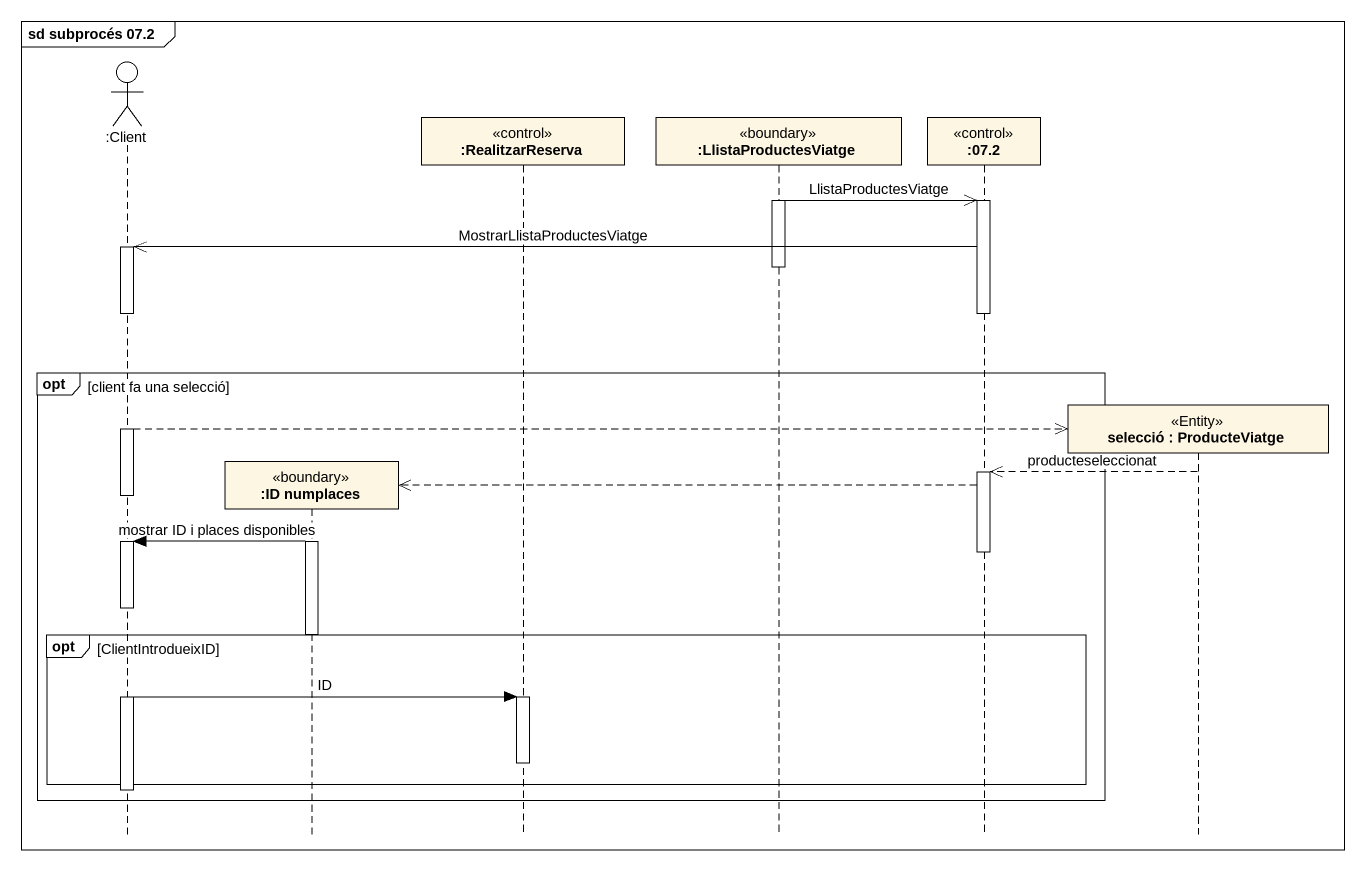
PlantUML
@startuml
mainframe sd subprocés 07.2
hide footbox
actor ":Client" as Client
participant ":ID numplaces" as ID_numplaces <<boundary>>
participant ":RealitzarReserva" as RealitzarReserva <<control>>
participant ":LlistaProductesViatge" as LlistaProductesViatge <<boundary>>
participant ":07.2" as o07_2 <<control>>
participant "selecció : ProducteViatge" as selecció <<Entity>>

activate LlistaProductesViatge
LlistaProductesViatge ->> o07_2 : LlistaProductesViatge
activate o07_2
o07_2 ->> Client : MostrarLlistaProductesViatge
activate Client
deactivate LlistaProductesViatge
deactivate o07_2
opt client fa una selecció
  Client -->> selecció **
  selecció -->> o07_2 : producteseleccionat
  activate o07_2
  o07_2 -->> ID_numplaces **
  deactivate Client
  activate ID_numplaces
  ID_numplaces -> Client : mostrar ID i places disponibles
  activate Client
  deactivate o07_2
  opt ClientIntrodueixID
    deactivate ID_numplaces
    Client -> RealitzarReserva : ID
    activate RealitzarReserva
    deactivate RealitzarReserva
  end
  deactivate Client
end
@enduml
